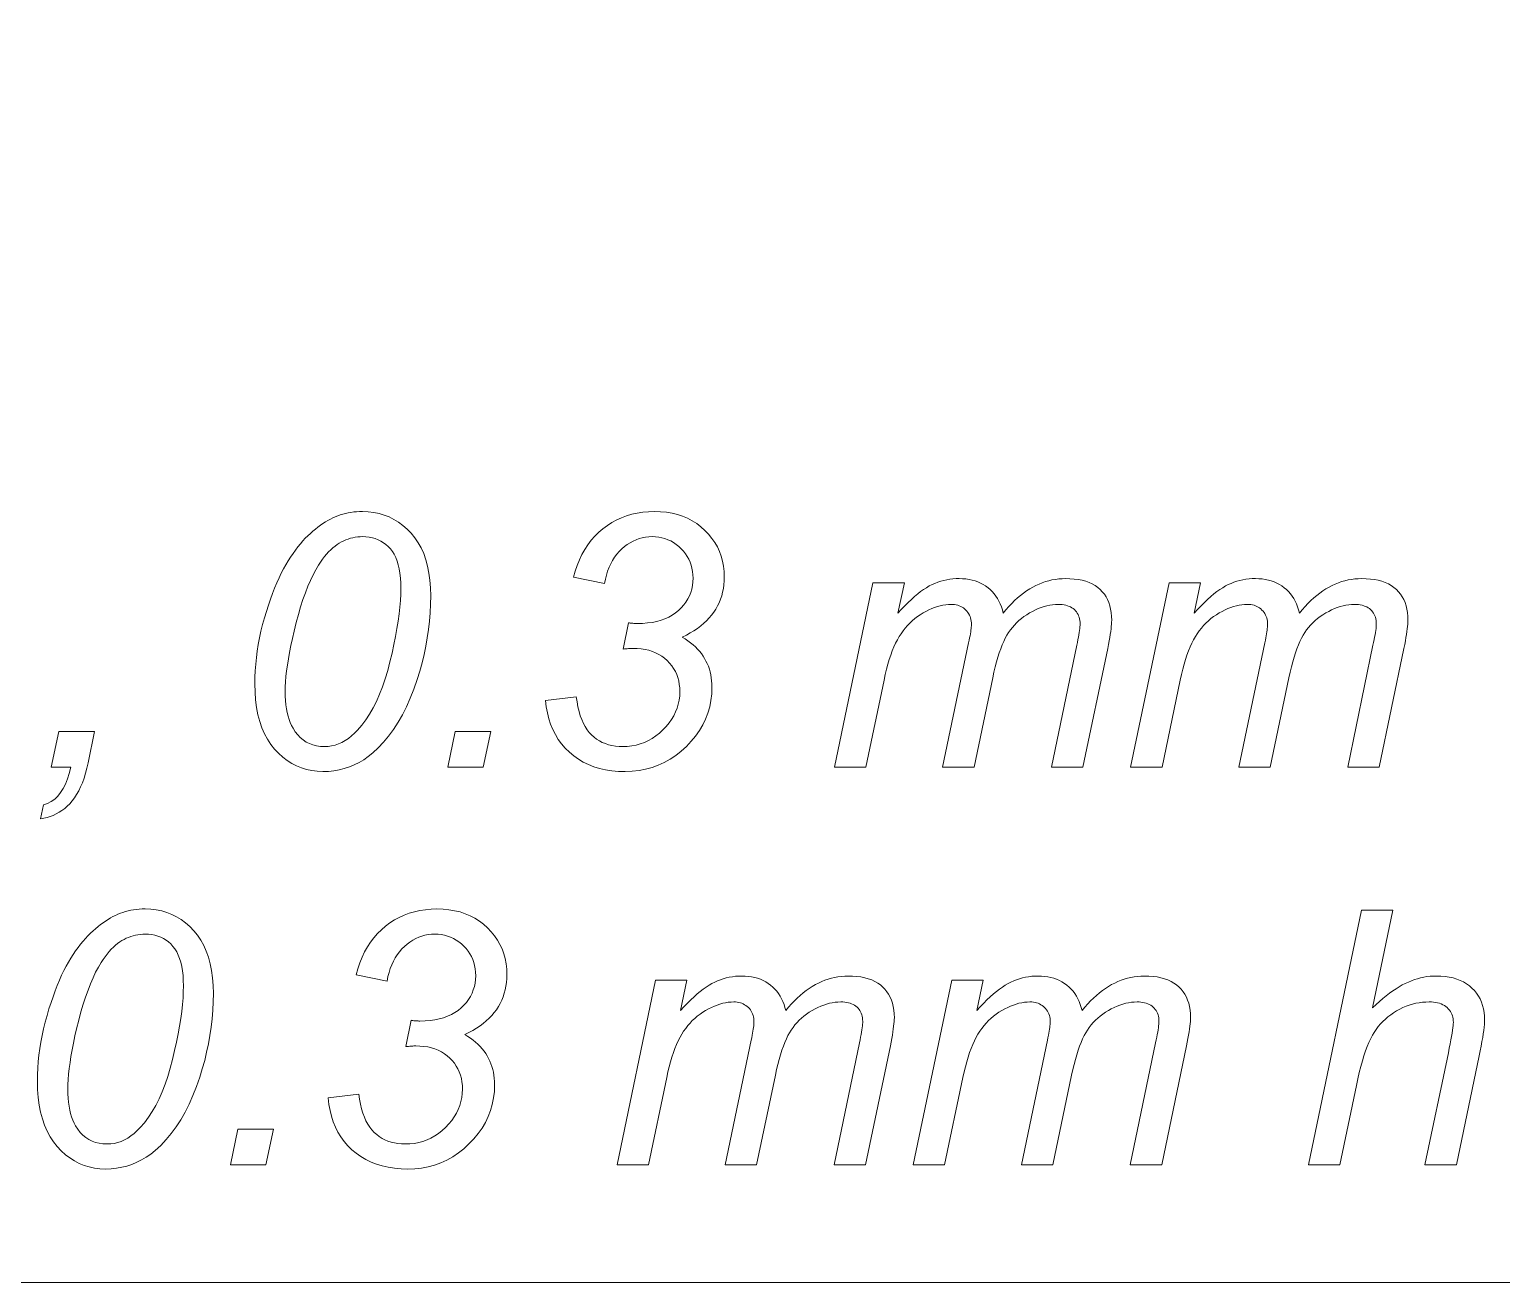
# Model space of a CAD drawing. Extents: x 0 to 420, y 0 to 594.
# Drawn here: x 80.22 to 97.57, y 183.58 to 198.34 of the extents above; entities that cross this region are included whole.
import ezdxf

# ---------------------------------------------------------------- set-up
doc = ezdxf.new("R2010")
doc.units = 0

msp = doc.modelspace()

# ---------------------------------------------------------------- linework, layer by layer
at = {"lineweight": 13}
msp.add_lwpolyline([(131.378, 270.647), (117.721, 183.578), (59.282, 183.578)], dxfattribs=at)
for points in [[(82.875, 190.632), (82.876, 190.709), (82.879, 190.785), (82.885, 190.862), (82.893, 190.939), (82.903, 191.016), (82.916, 191.094), (82.93, 191.171), (82.947, 191.249), (82.967, 191.328), (82.988, 191.406), (83.011, 191.483), (83.035, 191.557), (83.059, 191.628), (83.083, 191.695), (83.108, 191.759), (83.134, 191.821), (83.16, 191.879), (83.186, 191.934), (83.214, 191.986), (83.241, 192.034), (83.269, 192.08), (83.297, 192.124), (83.326, 192.166), (83.354, 192.206), (83.383, 192.244), (83.412, 192.28), (83.441, 192.314), (83.47, 192.345), (83.5, 192.375), (83.53, 192.403), (83.559, 192.428), (83.589, 192.453), (83.619, 192.476), (83.648, 192.498), (83.678, 192.518), (83.707, 192.537), (83.736, 192.554), (83.765, 192.57), (83.794, 192.585), (83.823, 192.598), (83.852, 192.61), (83.882, 192.62), (83.913, 192.63), (83.944, 192.638), (83.975, 192.645), (84.008, 192.65), (84.041, 192.655), (84.074, 192.658), (84.109, 192.66), (84.144, 192.66), (84.211, 192.658), (84.277, 192.65), (84.34, 192.637), (84.4, 192.619), (84.459, 192.596), (84.515, 192.568), (84.569, 192.535), (84.621, 192.497), (84.67, 192.453), (84.718, 192.405), (84.761, 192.351), (84.8, 192.293), (84.835, 192.231), (84.865, 192.164), (84.89, 192.092), (84.911, 192.016), (84.927, 191.935), (84.939, 191.85), (84.945, 191.76), (84.948, 191.666), (84.946, 191.567), (84.941, 191.467), (84.933, 191.368), (84.922, 191.27), (84.908, 191.171), (84.89, 191.073), (84.87, 190.975), (84.846, 190.877), (84.818, 190.779), (84.788, 190.682), (84.749, 190.569), (84.707, 190.462), (84.662, 190.361), (84.614, 190.266), (84.563, 190.177), (84.509, 190.093), (84.452, 190.015), (84.393, 189.943), (84.33, 189.877), (84.264, 189.816), (84.212, 189.774), (84.158, 189.737), (84.103, 189.704), (84.047, 189.676), (83.989, 189.652), (83.929, 189.632), (83.868, 189.617), (83.806, 189.606), (83.742, 189.599), (83.677, 189.597), (83.61, 189.6), (83.546, 189.608), (83.484, 189.621), (83.424, 189.639), (83.366, 189.663), (83.31, 189.692), (83.256, 189.727), (83.204, 189.767), (83.155, 189.812), (83.107, 189.862), (83.063, 189.917), (83.023, 189.978), (82.989, 190.043), (82.958, 190.112), (82.933, 190.187), (82.912, 190.267), (82.896, 190.351), (82.884, 190.44), (82.877, 190.534)], [(86.302, 190.434), (86.663, 190.479), (86.672, 190.418), (86.683, 190.36), (86.696, 190.306), (86.711, 190.255), (86.728, 190.209), (86.747, 190.165), (86.769, 190.126), (86.792, 190.089), (86.817, 190.057), (86.844, 190.028), (86.873, 190.002), (86.903, 189.979), (86.936, 189.958), (86.97, 189.941), (87.006, 189.926), (87.043, 189.913), (87.083, 189.904), (87.124, 189.897), (87.167, 189.893), (87.211, 189.892), (87.265, 189.894), (87.318, 189.9), (87.369, 189.909), (87.418, 189.923), (87.467, 189.941), (87.513, 189.962), (87.558, 189.988), (87.602, 190.017), (87.644, 190.051), (87.685, 190.088), (87.723, 190.128), (87.757, 190.169), (87.787, 190.211), (87.812, 190.254), (87.834, 190.299), (87.852, 190.344), (87.866, 190.391), (87.876, 190.439), (87.882, 190.488), (87.884, 190.538), (87.883, 190.582), (87.878, 190.624), (87.871, 190.664), (87.86, 190.703), (87.847, 190.74), (87.831, 190.776), (87.811, 190.81), (87.789, 190.843), (87.763, 190.874), (87.735, 190.904), (87.704, 190.931), (87.671, 190.956), (87.636, 190.977), (87.599, 190.996), (87.56, 191.012), (87.519, 191.025), (87.476, 191.035), (87.43, 191.042), (87.383, 191.046), (87.334, 191.048), (87.328, 191.048), (87.32, 191.048), (87.311, 191.047), (87.301, 191.047), (87.29, 191.046), (87.277, 191.045), (87.264, 191.044), (87.249, 191.043), (87.233, 191.041), (87.215, 191.04), (87.279, 191.349), (87.289, 191.347), (87.3, 191.346), (87.31, 191.344), (87.321, 191.343), (87.331, 191.343), (87.341, 191.342), (87.351, 191.341), (87.361, 191.341), (87.371, 191.341), (87.381, 191.34), (87.443, 191.342), (87.502, 191.347), (87.558, 191.354), (87.611, 191.365), (87.662, 191.379), (87.709, 191.396), (87.753, 191.416), (87.795, 191.439), (87.833, 191.466), (87.869, 191.495), (87.901, 191.527), (87.93, 191.56), (87.956, 191.594), (87.978, 191.63), (87.997, 191.667), (88.013, 191.706), (88.024, 191.746), (88.033, 191.787), (88.038, 191.83), (88.04, 191.875), (88.038, 191.915), (88.034, 191.955), (88.027, 191.993), (88.017, 192.029), (88.005, 192.065), (87.989, 192.099), (87.971, 192.132), (87.95, 192.163), (87.926, 192.194), (87.9, 192.222), (87.871, 192.249), (87.841, 192.273), (87.81, 192.294), (87.778, 192.313), (87.744, 192.328), (87.709, 192.341), (87.673, 192.351), (87.635, 192.358), (87.597, 192.362), (87.557, 192.364), (87.518, 192.362), (87.479, 192.358), (87.441, 192.351), (87.404, 192.341), (87.368, 192.328), (87.333, 192.312), (87.299, 192.293), (87.265, 192.271), (87.232, 192.247), (87.2, 192.219), (87.169, 192.189), (87.141, 192.157), (87.115, 192.122), (87.091, 192.085), (87.07, 192.045), (87.05, 192.003), (87.033, 191.959), (87.019, 191.912), (87.006, 191.863), (86.996, 191.811), (86.632, 191.885), (86.652, 191.957), (86.675, 192.026), (86.701, 192.092), (86.73, 192.154), (86.763, 192.213), (86.8, 192.269), (86.839, 192.321), (86.882, 192.37), (86.928, 192.416), (86.978, 192.458), (87.03, 192.496), (87.084, 192.531), (87.14, 192.561), (87.197, 192.587), (87.257, 192.61), (87.319, 192.628), (87.382, 192.642), (87.447, 192.652), (87.514, 192.658), (87.584, 192.66), (87.656, 192.658), (87.725, 192.651), (87.792, 192.64), (87.856, 192.625), (87.917, 192.605), (87.975, 192.58), (88.031, 192.551), (88.083, 192.518), (88.133, 192.48), (88.18, 192.437), (88.223, 192.392), (88.262, 192.344), (88.296, 192.294), (88.326, 192.243), (88.351, 192.189), (88.372, 192.133), (88.388, 192.075), (88.399, 192.015), (88.406, 191.953), (88.408, 191.889), (88.407, 191.842), (88.403, 191.796), (88.397, 191.752), (88.388, 191.709), (88.377, 191.667), (88.364, 191.626), (88.348, 191.586), (88.329, 191.548), (88.308, 191.511), (88.284, 191.475), (88.258, 191.44), (88.23, 191.406), (88.199, 191.374), (88.166, 191.343), (88.13, 191.313), (88.091, 191.284), (88.05, 191.256), (88.007, 191.23), (87.961, 191.205), (87.913, 191.181), (87.947, 191.16), (87.98, 191.137), (88.011, 191.114), (88.04, 191.09), (88.067, 191.066), (88.092, 191.04), (88.116, 191.014), (88.138, 190.986), (88.158, 190.958), (88.176, 190.929), (88.192, 190.899), (88.207, 190.869), (88.22, 190.837), (88.232, 190.804), (88.241, 190.771), (88.249, 190.737), (88.255, 190.702), (88.259, 190.666), (88.262, 190.629), (88.263, 190.592), (88.26, 190.512), (88.251, 190.435), (88.236, 190.359), (88.215, 190.286), (88.187, 190.215), (88.154, 190.146), (88.115, 190.08), (88.07, 190.015), (88.018, 189.953), (87.961, 189.893), (87.9, 189.836), (87.836, 189.786), (87.769, 189.742), (87.701, 189.703), (87.63, 189.671), (87.557, 189.644), (87.481, 189.624), (87.403, 189.609), (87.322, 189.6), (87.24, 189.597), (87.16, 189.599), (87.083, 189.606), (87.009, 189.618), (86.939, 189.633), (86.872, 189.654), (86.807, 189.679), (86.746, 189.709), (86.688, 189.743), (86.634, 189.782), (86.582, 189.825), (86.534, 189.872), (86.49, 189.923), (86.451, 189.976), (86.417, 190.032), (86.387, 190.091), (86.361, 190.154), (86.34, 190.219), (86.323, 190.288), (86.31, 190.359)], [(83.233, 190.538), (83.234, 190.484), (83.237, 190.433), (83.241, 190.383), (83.248, 190.337), (83.256, 190.292), (83.266, 190.25), (83.278, 190.211), (83.292, 190.174), (83.307, 190.139), (83.325, 190.107), (83.351, 190.066), (83.38, 190.029), (83.411, 189.997), (83.444, 189.969), (83.48, 189.945), (83.518, 189.926), (83.559, 189.911), (83.602, 189.9), (83.647, 189.894), (83.695, 189.892), (83.738, 189.894), (83.78, 189.899), (83.821, 189.909), (83.861, 189.923), (83.901, 189.94), (83.939, 189.962), (83.977, 189.987), (84.014, 190.016), (84.051, 190.049), (84.086, 190.086), (84.136, 190.143), (84.183, 190.206), (84.227, 190.274), (84.269, 190.346), (84.309, 190.424), (84.345, 190.507), (84.38, 190.595), (84.412, 190.688), (84.441, 190.786), (84.468, 190.889), (84.492, 190.993), (84.514, 191.093), (84.533, 191.189), (84.55, 191.282), (84.564, 191.37), (84.575, 191.454), (84.584, 191.535), (84.591, 191.612), (84.595, 191.685), (84.596, 191.754), (84.595, 191.817), (84.591, 191.876), (84.585, 191.932), (84.576, 191.984), (84.565, 192.032), (84.551, 192.077), (84.535, 192.118), (84.517, 192.156), (84.496, 192.19), (84.472, 192.22), (84.446, 192.248), (84.419, 192.272), (84.391, 192.293), (84.36, 192.312), (84.328, 192.328), (84.295, 192.341), (84.26, 192.351), (84.223, 192.358), (84.185, 192.362), (84.146, 192.364), (84.116, 192.363), (84.087, 192.361), (84.059, 192.357), (84.031, 192.352), (84.003, 192.345), (83.976, 192.336), (83.949, 192.327), (83.922, 192.315), (83.896, 192.302), (83.87, 192.288), (83.845, 192.272), (83.82, 192.253), (83.795, 192.233), (83.77, 192.21), (83.745, 192.185), (83.721, 192.158), (83.697, 192.129), (83.673, 192.097), (83.649, 192.064), (83.626, 192.028), (83.593, 191.974), (83.561, 191.914), (83.53, 191.849), (83.5, 191.779), (83.471, 191.704), (83.442, 191.623), (83.415, 191.538), (83.388, 191.447), (83.362, 191.351), (83.337, 191.25), (83.317, 191.164), (83.3, 191.081), (83.284, 191.001), (83.27, 190.924), (83.259, 190.851), (83.25, 190.782), (83.242, 190.716), (83.237, 190.653), (83.234, 190.594)], [(89.706, 189.648), (90.16, 191.821), (90.53, 191.821), (90.455, 191.463), (90.495, 191.508), (90.536, 191.55), (90.575, 191.589), (90.613, 191.625), (90.65, 191.659), (90.687, 191.689), (90.722, 191.717), (90.757, 191.742), (90.791, 191.763), (90.824, 191.783), (90.857, 191.799), (90.89, 191.814), (90.924, 191.827), (90.959, 191.839), (90.994, 191.849), (91.029, 191.856), (91.065, 191.863), (91.102, 191.867), (91.139, 191.87), (91.177, 191.87), (91.217, 191.869), (91.255, 191.866), (91.293, 191.861), (91.328, 191.853), (91.363, 191.844), (91.396, 191.832), (91.428, 191.818), (91.459, 191.802), (91.488, 191.783), (91.516, 191.763), (91.542, 191.741), (91.566, 191.717), (91.589, 191.691), (91.61, 191.664), (91.628, 191.634), (91.645, 191.604), (91.661, 191.571), (91.674, 191.537), (91.685, 191.501), (91.695, 191.463), (91.728, 191.503), (91.762, 191.541), (91.796, 191.577), (91.83, 191.61), (91.865, 191.642), (91.9, 191.672), (91.935, 191.699), (91.971, 191.725), (92.007, 191.748), (92.044, 191.769), (92.08, 191.788), (92.118, 191.806), (92.155, 191.821), (92.193, 191.834), (92.232, 191.845), (92.27, 191.854), (92.31, 191.861), (92.349, 191.866), (92.389, 191.869), (92.429, 191.87), (92.482, 191.869), (92.533, 191.865), (92.58, 191.859), (92.625, 191.85), (92.667, 191.838), (92.707, 191.824), (92.744, 191.807), (92.778, 191.788), (92.809, 191.766), (92.838, 191.742), (92.863, 191.715), (92.887, 191.686), (92.907, 191.655), (92.925, 191.622), (92.94, 191.587), (92.952, 191.549), (92.961, 191.51), (92.968, 191.469), (92.972, 191.425), (92.974, 191.379), (92.973, 191.358), (92.972, 191.334), (92.969, 191.307), (92.966, 191.278), (92.962, 191.246), (92.957, 191.212), (92.951, 191.175), (92.944, 191.135), (92.936, 191.093), (92.927, 191.048), (92.634, 189.648), (92.264, 189.648), (92.562, 191.085), (92.57, 191.119), (92.576, 191.151), (92.582, 191.181), (92.587, 191.209), (92.592, 191.236), (92.595, 191.26), (92.598, 191.282), (92.6, 191.302), (92.601, 191.32), (92.601, 191.336), (92.601, 191.357), (92.599, 191.377), (92.595, 191.396), (92.59, 191.414), (92.584, 191.432), (92.577, 191.448), (92.568, 191.463), (92.558, 191.478), (92.547, 191.491), (92.534, 191.504), (92.52, 191.516), (92.504, 191.526), (92.488, 191.536), (92.471, 191.543), (92.452, 191.55), (92.433, 191.556), (92.412, 191.56), (92.39, 191.563), (92.367, 191.565), (92.343, 191.566), (92.31, 191.565), (92.277, 191.562), (92.243, 191.557), (92.21, 191.55), (92.176, 191.541), (92.142, 191.529), (92.108, 191.516), (92.074, 191.501), (92.04, 191.484), (92.006, 191.465), (91.972, 191.445), (91.94, 191.423), (91.91, 191.4), (91.881, 191.375), (91.853, 191.349), (91.827, 191.323), (91.803, 191.294), (91.78, 191.265), (91.758, 191.234), (91.739, 191.202), (91.72, 191.168), (91.702, 191.13), (91.684, 191.089), (91.666, 191.044), (91.649, 190.996), (91.633, 190.944), (91.617, 190.889), (91.602, 190.83), (91.586, 190.768), (91.572, 190.702), (91.351, 189.648), (90.981, 189.648), (91.287, 191.115), (91.294, 191.144), (91.299, 191.172), (91.304, 191.197), (91.308, 191.221), (91.312, 191.243), (91.315, 191.264), (91.317, 191.282), (91.319, 191.299), (91.32, 191.315), (91.32, 191.328), (91.32, 191.349), (91.318, 191.369), (91.314, 191.388), (91.31, 191.407), (91.304, 191.424), (91.296, 191.441), (91.288, 191.457), (91.278, 191.472), (91.266, 191.487), (91.254, 191.5), (91.24, 191.513), (91.226, 191.524), (91.21, 191.534), (91.194, 191.542), (91.177, 191.549), (91.16, 191.555), (91.141, 191.56), (91.122, 191.563), (91.102, 191.565), (91.081, 191.566), (91.049, 191.565), (91.017, 191.562), (90.985, 191.557), (90.952, 191.55), (90.919, 191.541), (90.886, 191.529), (90.853, 191.516), (90.819, 191.501), (90.785, 191.484), (90.75, 191.465), (90.716, 191.444), (90.684, 191.422), (90.652, 191.398), (90.622, 191.372), (90.593, 191.345), (90.566, 191.317), (90.54, 191.286), (90.515, 191.254), (90.491, 191.221), (90.469, 191.186), (90.448, 191.149), (90.427, 191.108), (90.407, 191.065), (90.388, 191.018), (90.37, 190.969), (90.353, 190.916), (90.336, 190.861), (90.32, 190.802), (90.305, 190.74), (90.291, 190.675), (90.076, 189.648)], [(93.197, 189.648), (93.651, 191.821), (94.021, 191.821), (93.946, 191.463), (93.987, 191.508), (94.027, 191.55), (94.066, 191.589), (94.104, 191.625), (94.141, 191.659), (94.178, 191.689), (94.214, 191.717), (94.248, 191.742), (94.282, 191.763), (94.315, 191.783), (94.348, 191.799), (94.381, 191.814), (94.415, 191.827), (94.45, 191.839), (94.485, 191.849), (94.52, 191.856), (94.556, 191.863), (94.593, 191.867), (94.63, 191.87), (94.668, 191.87), (94.708, 191.869), (94.746, 191.866), (94.784, 191.861), (94.82, 191.853), (94.854, 191.844), (94.887, 191.832), (94.919, 191.818), (94.95, 191.802), (94.979, 191.783), (95.007, 191.763), (95.033, 191.741), (95.057, 191.717), (95.08, 191.691), (95.101, 191.664), (95.12, 191.634), (95.137, 191.604), (95.152, 191.571), (95.165, 191.537), (95.176, 191.501), (95.186, 191.463), (95.219, 191.503), (95.253, 191.541), (95.287, 191.577), (95.321, 191.61), (95.356, 191.642), (95.391, 191.672), (95.426, 191.699), (95.462, 191.725), (95.498, 191.748), (95.535, 191.769), (95.572, 191.788), (95.609, 191.806), (95.646, 191.821), (95.684, 191.834), (95.723, 191.845), (95.762, 191.854), (95.801, 191.861), (95.84, 191.866), (95.88, 191.869), (95.92, 191.87), (95.974, 191.869), (96.024, 191.865), (96.072, 191.859), (96.116, 191.85), (96.159, 191.838), (96.198, 191.824), (96.235, 191.807), (96.269, 191.788), (96.3, 191.766), (96.329, 191.742), (96.355, 191.715), (96.378, 191.686), (96.398, 191.655), (96.416, 191.622), (96.431, 191.587), (96.443, 191.549), (96.453, 191.51), (96.459, 191.469), (96.463, 191.425), (96.465, 191.379), (96.464, 191.358), (96.463, 191.334), (96.461, 191.307), (96.457, 191.278), (96.453, 191.246), (96.448, 191.212), (96.442, 191.175), (96.435, 191.135), (96.427, 191.093), (96.418, 191.048), (96.125, 189.648), (95.755, 189.648), (96.053, 191.085), (96.061, 191.119), (96.067, 191.151), (96.073, 191.181), (96.078, 191.209), (96.083, 191.236), (96.086, 191.26), (96.089, 191.282), (96.091, 191.302), (96.092, 191.32), (96.092, 191.336), (96.092, 191.357), (96.09, 191.377), (96.086, 191.396), (96.082, 191.414), (96.076, 191.432), (96.068, 191.448), (96.059, 191.463), (96.049, 191.478), (96.038, 191.491), (96.025, 191.504), (96.011, 191.516), (95.996, 191.526), (95.979, 191.536), (95.962, 191.543), (95.944, 191.55), (95.924, 191.556), (95.903, 191.56), (95.881, 191.563), (95.859, 191.565), (95.835, 191.566), (95.801, 191.565), (95.768, 191.562), (95.735, 191.557), (95.701, 191.55), (95.667, 191.541), (95.633, 191.529), (95.599, 191.516), (95.565, 191.501), (95.531, 191.484), (95.497, 191.465), (95.463, 191.445), (95.431, 191.423), (95.401, 191.4), (95.372, 191.375), (95.344, 191.349), (95.318, 191.323), (95.294, 191.294), (95.271, 191.265), (95.25, 191.234), (95.23, 191.202), (95.211, 191.168), (95.193, 191.13), (95.175, 191.089), (95.157, 191.044), (95.141, 190.996), (95.124, 190.944), (95.108, 190.889), (95.093, 190.83), (95.078, 190.768), (95.063, 190.702), (94.842, 189.648), (94.472, 189.648), (94.779, 191.115), (94.785, 191.144), (94.79, 191.172), (94.795, 191.197), (94.8, 191.221), (94.803, 191.243), (94.806, 191.264), (94.808, 191.282), (94.81, 191.299), (94.811, 191.315), (94.811, 191.328), (94.811, 191.349), (94.809, 191.369), (94.805, 191.388), (94.801, 191.407), (94.795, 191.424), (94.787, 191.441), (94.779, 191.457), (94.769, 191.472), (94.757, 191.487), (94.745, 191.5), (94.731, 191.513), (94.717, 191.524), (94.701, 191.534), (94.685, 191.542), (94.668, 191.549), (94.651, 191.555), (94.632, 191.56), (94.613, 191.563), (94.593, 191.565), (94.572, 191.566), (94.54, 191.565), (94.508, 191.562), (94.476, 191.557), (94.443, 191.55), (94.411, 191.541), (94.377, 191.529), (94.344, 191.516), (94.31, 191.501), (94.276, 191.484), (94.241, 191.465), (94.207, 191.444), (94.175, 191.422), (94.143, 191.398), (94.113, 191.372), (94.085, 191.345), (94.057, 191.317), (94.031, 191.286), (94.006, 191.254), (93.982, 191.221), (93.96, 191.186), (93.939, 191.149), (93.918, 191.108), (93.898, 191.065), (93.88, 191.018), (93.861, 190.969), (93.844, 190.916), (93.827, 190.861), (93.811, 190.802), (93.796, 190.74), (93.782, 190.675), (93.567, 189.648)], [(80.476, 189.648), (80.564, 190.068), (80.986, 190.068), (80.91, 189.701), (80.896, 189.637), (80.879, 189.577), (80.862, 189.52), (80.842, 189.466), (80.821, 189.416), (80.799, 189.369), (80.775, 189.326), (80.75, 189.287), (80.723, 189.251), (80.694, 189.218), (80.665, 189.189), (80.634, 189.162), (80.602, 189.138), (80.569, 189.117), (80.535, 189.098), (80.5, 189.081), (80.464, 189.068), (80.427, 189.057), (80.389, 189.048), (80.35, 189.042), (80.384, 189.204), (80.431, 189.221), (80.475, 189.243), (80.516, 189.272), (80.553, 189.308), (80.586, 189.349), (80.617, 189.396), (80.644, 189.45), (80.668, 189.51), (80.688, 189.576), (80.706, 189.648)], [(85.15, 189.648), (85.238, 190.068), (85.658, 190.068), (85.568, 189.648)], [(80.313, 185.95), (80.314, 186.027), (80.317, 186.103), (80.323, 186.18), (80.331, 186.257), (80.341, 186.334), (80.354, 186.411), (80.368, 186.489), (80.385, 186.567), (80.405, 186.645), (80.426, 186.724), (80.449, 186.801), (80.473, 186.875), (80.497, 186.945), (80.521, 187.013), (80.546, 187.077), (80.572, 187.139), (80.598, 187.197), (80.624, 187.252), (80.651, 187.303), (80.679, 187.352), (80.707, 187.398), (80.735, 187.442), (80.763, 187.484), (80.792, 187.524), (80.821, 187.562), (80.85, 187.598), (80.879, 187.631), (80.908, 187.663), (80.938, 187.693), (80.968, 187.72), (80.997, 187.746), (81.027, 187.771), (81.057, 187.794), (81.086, 187.816), (81.116, 187.836), (81.145, 187.855), (81.174, 187.872), (81.203, 187.888), (81.232, 187.903), (81.261, 187.916), (81.29, 187.928), (81.32, 187.938), (81.351, 187.948), (81.382, 187.956), (81.413, 187.963), (81.446, 187.968), (81.479, 187.973), (81.512, 187.976), (81.547, 187.978), (81.581, 187.978), (81.649, 187.976), (81.714, 187.968), (81.778, 187.955), (81.838, 187.937), (81.897, 187.914), (81.953, 187.886), (82.007, 187.853), (82.059, 187.815), (82.108, 187.771), (82.155, 187.722), (82.199, 187.669), (82.238, 187.611), (82.273, 187.549), (82.303, 187.482), (82.328, 187.41), (82.349, 187.334), (82.365, 187.253), (82.376, 187.168), (82.383, 187.078), (82.386, 186.984), (82.384, 186.884), (82.379, 186.785), (82.371, 186.686), (82.36, 186.588), (82.346, 186.489), (82.328, 186.391), (82.307, 186.293), (82.284, 186.195), (82.256, 186.097), (82.226, 185.999), (82.187, 185.887), (82.145, 185.78), (82.1, 185.679), (82.052, 185.584), (82.001, 185.494), (81.947, 185.411), (81.89, 185.333), (81.831, 185.261), (81.768, 185.194), (81.702, 185.134), (81.65, 185.092), (81.596, 185.055), (81.541, 185.022), (81.484, 184.994), (81.426, 184.97), (81.367, 184.95), (81.306, 184.935), (81.244, 184.924), (81.18, 184.917), (81.115, 184.915), (81.048, 184.917), (80.984, 184.925), (80.922, 184.939), (80.862, 184.957), (80.804, 184.981), (80.748, 185.01), (80.694, 185.045), (80.642, 185.084), (80.592, 185.13), (80.545, 185.18), (80.501, 185.235), (80.461, 185.295), (80.427, 185.36), (80.396, 185.43), (80.371, 185.505), (80.35, 185.584), (80.334, 185.669), (80.322, 185.758), (80.315, 185.852)], [(83.74, 185.752), (84.101, 185.797), (84.11, 185.736), (84.121, 185.678), (84.134, 185.624), (84.149, 185.573), (84.166, 185.526), (84.185, 185.483), (84.206, 185.443), (84.23, 185.407), (84.255, 185.375), (84.282, 185.346), (84.311, 185.32), (84.341, 185.297), (84.374, 185.276), (84.408, 185.259), (84.444, 185.244), (84.481, 185.231), (84.521, 185.222), (84.562, 185.215), (84.604, 185.211), (84.649, 185.21), (84.703, 185.211), (84.756, 185.217), (84.807, 185.227), (84.856, 185.241), (84.905, 185.259), (84.951, 185.28), (84.996, 185.306), (85.04, 185.335), (85.082, 185.369), (85.123, 185.406), (85.161, 185.446), (85.195, 185.487), (85.224, 185.529), (85.25, 185.572), (85.272, 185.617), (85.29, 185.662), (85.304, 185.709), (85.314, 185.757), (85.32, 185.806), (85.322, 185.856), (85.321, 185.9), (85.316, 185.942), (85.309, 185.982), (85.298, 186.021), (85.285, 186.058), (85.268, 186.094), (85.249, 186.128), (85.227, 186.161), (85.201, 186.192), (85.173, 186.221), (85.142, 186.249), (85.109, 186.273), (85.074, 186.295), (85.037, 186.314), (84.998, 186.33), (84.957, 186.343), (84.914, 186.353), (84.868, 186.36), (84.821, 186.364), (84.772, 186.366), (84.765, 186.366), (84.758, 186.365), (84.749, 186.365), (84.739, 186.364), (84.728, 186.364), (84.715, 186.363), (84.702, 186.362), (84.687, 186.36), (84.67, 186.359), (84.653, 186.358), (84.717, 186.667), (84.727, 186.665), (84.738, 186.664), (84.748, 186.662), (84.758, 186.661), (84.769, 186.66), (84.779, 186.66), (84.789, 186.659), (84.799, 186.659), (84.809, 186.658), (84.819, 186.658), (84.881, 186.66), (84.94, 186.665), (84.996, 186.672), (85.049, 186.683), (85.099, 186.697), (85.147, 186.714), (85.191, 186.734), (85.233, 186.757), (85.271, 186.784), (85.307, 186.813), (85.339, 186.844), (85.368, 186.877), (85.394, 186.912), (85.416, 186.948), (85.435, 186.985), (85.45, 187.024), (85.462, 187.064), (85.471, 187.105), (85.476, 187.148), (85.478, 187.192), (85.476, 187.233), (85.472, 187.273), (85.465, 187.311), (85.455, 187.347), (85.443, 187.383), (85.427, 187.417), (85.409, 187.45), (85.388, 187.481), (85.364, 187.511), (85.338, 187.54), (85.309, 187.567), (85.279, 187.591), (85.248, 187.612), (85.215, 187.631), (85.182, 187.646), (85.147, 187.659), (85.111, 187.669), (85.073, 187.676), (85.035, 187.68), (84.995, 187.682), (84.956, 187.68), (84.917, 187.676), (84.879, 187.669), (84.842, 187.658), (84.806, 187.645), (84.771, 187.63), (84.736, 187.611), (84.703, 187.589), (84.67, 187.565), (84.638, 187.537), (84.607, 187.507), (84.579, 187.475), (84.553, 187.44), (84.529, 187.403), (84.508, 187.363), (84.488, 187.321), (84.471, 187.277), (84.457, 187.23), (84.444, 187.181), (84.434, 187.129), (84.07, 187.203), (84.09, 187.275), (84.113, 187.344), (84.139, 187.41), (84.168, 187.472), (84.201, 187.531), (84.238, 187.587), (84.277, 187.639), (84.32, 187.688), (84.366, 187.733), (84.416, 187.776), (84.468, 187.814), (84.522, 187.849), (84.578, 187.879), (84.635, 187.905), (84.695, 187.928), (84.757, 187.946), (84.82, 187.96), (84.885, 187.97), (84.952, 187.976), (85.021, 187.978), (85.094, 187.976), (85.163, 187.969), (85.23, 187.958), (85.294, 187.943), (85.355, 187.923), (85.413, 187.898), (85.468, 187.869), (85.521, 187.836), (85.571, 187.798), (85.618, 187.755), (85.661, 187.71), (85.7, 187.662), (85.734, 187.612), (85.764, 187.56), (85.789, 187.507), (85.81, 187.451), (85.826, 187.393), (85.837, 187.333), (85.844, 187.271), (85.846, 187.207), (85.845, 187.16), (85.841, 187.114), (85.835, 187.07), (85.826, 187.027), (85.815, 186.985), (85.802, 186.944), (85.785, 186.904), (85.767, 186.866), (85.746, 186.828), (85.722, 186.792), (85.696, 186.758), (85.668, 186.724), (85.637, 186.692), (85.603, 186.66), (85.568, 186.63), (85.529, 186.602), (85.488, 186.574), (85.445, 186.548), (85.399, 186.523), (85.351, 186.499), (85.385, 186.477), (85.418, 186.455), (85.448, 186.432), (85.477, 186.408), (85.505, 186.384), (85.53, 186.358), (85.554, 186.332), (85.576, 186.304), (85.596, 186.276), (85.614, 186.247), (85.63, 186.217), (85.645, 186.186), (85.658, 186.155), (85.67, 186.122), (85.679, 186.089), (85.687, 186.055), (85.693, 186.02), (85.697, 185.984), (85.7, 185.947), (85.701, 185.909), (85.698, 185.83), (85.689, 185.752), (85.674, 185.677), (85.653, 185.604), (85.625, 185.533), (85.592, 185.464), (85.553, 185.398), (85.508, 185.333), (85.456, 185.271), (85.399, 185.211), (85.337, 185.154), (85.274, 185.104), (85.207, 185.06), (85.139, 185.021), (85.068, 184.989), (84.994, 184.962), (84.919, 184.941), (84.841, 184.927), (84.76, 184.918), (84.678, 184.915), (84.598, 184.917), (84.521, 184.924), (84.447, 184.935), (84.377, 184.951), (84.31, 184.972), (84.245, 184.997), (84.184, 185.027), (84.126, 185.061), (84.071, 185.1), (84.02, 185.143), (83.972, 185.19), (83.928, 185.24), (83.889, 185.294), (83.855, 185.35), (83.825, 185.409), (83.799, 185.472), (83.778, 185.537), (83.761, 185.606), (83.748, 185.677)], [(95.292, 184.966), (95.918, 187.966), (96.289, 187.966), (96.049, 186.814), (96.09, 186.853), (96.131, 186.89), (96.171, 186.924), (96.21, 186.956), (96.249, 186.986), (96.287, 187.014), (96.325, 187.039), (96.362, 187.062), (96.398, 187.083), (96.434, 187.101), (96.47, 187.118), (96.506, 187.133), (96.542, 187.146), (96.578, 187.157), (96.615, 187.167), (96.651, 187.174), (96.688, 187.181), (96.726, 187.185), (96.763, 187.188), (96.8, 187.188), (96.853, 187.187), (96.904, 187.183), (96.952, 187.176), (96.997, 187.166), (97.04, 187.153), (97.081, 187.137), (97.119, 187.119), (97.155, 187.097), (97.189, 187.073), (97.22, 187.046), (97.248, 187.017), (97.274, 186.986), (97.296, 186.953), (97.316, 186.918), (97.332, 186.881), (97.345, 186.843), (97.356, 186.802), (97.363, 186.76), (97.368, 186.716), (97.369, 186.671), (97.369, 186.646), (97.367, 186.617), (97.363, 186.585), (97.359, 186.548), (97.353, 186.508), (97.346, 186.464), (97.337, 186.416), (97.327, 186.364), (97.316, 186.309), (97.304, 186.249), (97.036, 184.966), (96.665, 184.966), (96.942, 186.282), (96.953, 186.337), (96.963, 186.388), (96.972, 186.435), (96.98, 186.477), (96.986, 186.515), (96.991, 186.549), (96.996, 186.579), (96.999, 186.604), (97, 186.625), (97.001, 186.642), (97, 186.663), (96.998, 186.683), (96.994, 186.702), (96.989, 186.721), (96.983, 186.739), (96.974, 186.756), (96.965, 186.772), (96.954, 186.787), (96.941, 186.802), (96.927, 186.816), (96.912, 186.829), (96.895, 186.84), (96.877, 186.85), (96.858, 186.859), (96.837, 186.867), (96.815, 186.873), (96.792, 186.877), (96.768, 186.881), (96.742, 186.883), (96.714, 186.883), (96.675, 186.882), (96.635, 186.879), (96.596, 186.874), (96.557, 186.867), (96.519, 186.857), (96.48, 186.846), (96.443, 186.832), (96.405, 186.816), (96.368, 186.798), (96.332, 186.778), (96.296, 186.756), (96.262, 186.733), (96.23, 186.708), (96.199, 186.681), (96.169, 186.653), (96.142, 186.624), (96.115, 186.592), (96.091, 186.56), (96.068, 186.525), (96.046, 186.49), (96.026, 186.451), (96.006, 186.407), (95.986, 186.359), (95.966, 186.307), (95.947, 186.25), (95.929, 186.189), (95.91, 186.123), (95.892, 186.053), (95.874, 185.978), (95.857, 185.899), (95.663, 184.966)], [(80.671, 185.856), (80.672, 185.802), (80.675, 185.751), (80.679, 185.701), (80.686, 185.654), (80.694, 185.61), (80.704, 185.568), (80.716, 185.529), (80.73, 185.491), (80.745, 185.457), (80.763, 185.424), (80.789, 185.384), (80.818, 185.347), (80.849, 185.315), (80.882, 185.287), (80.918, 185.263), (80.956, 185.244), (80.997, 185.229), (81.04, 185.218), (81.085, 185.212), (81.133, 185.21), (81.176, 185.211), (81.218, 185.217), (81.259, 185.227), (81.299, 185.241), (81.338, 185.258), (81.377, 185.28), (81.415, 185.305), (81.452, 185.334), (81.489, 185.367), (81.524, 185.404), (81.574, 185.461), (81.621, 185.524), (81.665, 185.591), (81.707, 185.664), (81.746, 185.742), (81.783, 185.825), (81.818, 185.913), (81.85, 186.006), (81.879, 186.104), (81.906, 186.207), (81.93, 186.311), (81.952, 186.411), (81.971, 186.507), (81.988, 186.599), (82.002, 186.688), (82.013, 186.772), (82.022, 186.853), (82.029, 186.93), (82.032, 187.003), (82.034, 187.072), (82.032, 187.135), (82.029, 187.194), (82.023, 187.25), (82.014, 187.302), (82.003, 187.35), (81.989, 187.395), (81.973, 187.436), (81.954, 187.474), (81.933, 187.508), (81.91, 187.538), (81.884, 187.566), (81.857, 187.59), (81.829, 187.611), (81.798, 187.63), (81.766, 187.646), (81.733, 187.659), (81.698, 187.669), (81.661, 187.676), (81.623, 187.68), (81.584, 187.682), (81.554, 187.681), (81.525, 187.679), (81.497, 187.675), (81.469, 187.669), (81.441, 187.663), (81.414, 187.654), (81.387, 187.644), (81.36, 187.633), (81.334, 187.62), (81.308, 187.606), (81.283, 187.59), (81.258, 187.571), (81.233, 187.551), (81.208, 187.528), (81.183, 187.503), (81.159, 187.476), (81.135, 187.447), (81.111, 187.415), (81.087, 187.382), (81.064, 187.346), (81.031, 187.291), (80.999, 187.232), (80.968, 187.167), (80.938, 187.097), (80.909, 187.022), (80.88, 186.941), (80.853, 186.856), (80.826, 186.765), (80.8, 186.669), (80.775, 186.568), (80.755, 186.482), (80.738, 186.398), (80.722, 186.319), (80.708, 186.242), (80.697, 186.169), (80.688, 186.1), (80.68, 186.034), (80.675, 185.971), (80.672, 185.912)], [(87.144, 184.966), (87.598, 187.139), (87.968, 187.139), (87.893, 186.781), (87.933, 186.826), (87.973, 186.868), (88.013, 186.907), (88.051, 186.943), (88.088, 186.977), (88.125, 187.007), (88.16, 187.035), (88.195, 187.059), (88.229, 187.081), (88.262, 187.1), (88.295, 187.117), (88.328, 187.132), (88.362, 187.145), (88.396, 187.157), (88.431, 187.166), (88.467, 187.174), (88.503, 187.18), (88.54, 187.185), (88.577, 187.188), (88.615, 187.188), (88.655, 187.187), (88.693, 187.184), (88.73, 187.179), (88.766, 187.171), (88.801, 187.162), (88.834, 187.15), (88.866, 187.136), (88.896, 187.12), (88.926, 187.101), (88.954, 187.081), (88.98, 187.059), (89.004, 187.035), (89.027, 187.009), (89.048, 186.981), (89.066, 186.952), (89.083, 186.921), (89.098, 186.889), (89.112, 186.855), (89.123, 186.819), (89.133, 186.781), (89.166, 186.821), (89.2, 186.859), (89.234, 186.895), (89.268, 186.928), (89.303, 186.96), (89.338, 186.99), (89.373, 187.017), (89.409, 187.042), (89.445, 187.066), (89.482, 187.087), (89.518, 187.106), (89.556, 187.124), (89.593, 187.139), (89.631, 187.152), (89.67, 187.163), (89.708, 187.172), (89.747, 187.179), (89.787, 187.184), (89.827, 187.187), (89.867, 187.188), (89.92, 187.187), (89.971, 187.183), (90.018, 187.177), (90.063, 187.168), (90.105, 187.156), (90.145, 187.142), (90.182, 187.125), (90.216, 187.106), (90.247, 187.084), (90.276, 187.059), (90.301, 187.033), (90.325, 187.004), (90.345, 186.973), (90.363, 186.94), (90.378, 186.904), (90.39, 186.867), (90.399, 186.828), (90.406, 186.786), (90.41, 186.743), (90.412, 186.697), (90.411, 186.676), (90.41, 186.652), (90.407, 186.625), (90.404, 186.596), (90.4, 186.564), (90.395, 186.53), (90.389, 186.493), (90.381, 186.453), (90.373, 186.411), (90.365, 186.366), (90.072, 184.966), (89.702, 184.966), (90, 186.403), (90.008, 186.437), (90.014, 186.469), (90.02, 186.499), (90.025, 186.527), (90.029, 186.553), (90.033, 186.578), (90.036, 186.6), (90.038, 186.62), (90.039, 186.638), (90.039, 186.654), (90.038, 186.675), (90.036, 186.695), (90.033, 186.714), (90.028, 186.732), (90.022, 186.749), (90.015, 186.766), (90.006, 186.781), (89.996, 186.796), (89.984, 186.809), (89.972, 186.822), (89.958, 186.834), (89.942, 186.844), (89.926, 186.853), (89.909, 186.861), (89.89, 186.868), (89.871, 186.874), (89.85, 186.878), (89.828, 186.881), (89.805, 186.883), (89.781, 186.883), (89.748, 186.882), (89.715, 186.879), (89.681, 186.874), (89.648, 186.867), (89.614, 186.858), (89.58, 186.847), (89.546, 186.834), (89.512, 186.819), (89.478, 186.802), (89.444, 186.783), (89.41, 186.763), (89.378, 186.741), (89.347, 186.717), (89.318, 186.693), (89.291, 186.667), (89.265, 186.64), (89.241, 186.612), (89.218, 186.583), (89.196, 186.552), (89.177, 186.52), (89.158, 186.486), (89.14, 186.448), (89.122, 186.407), (89.104, 186.362), (89.087, 186.314), (89.071, 186.262), (89.055, 186.207), (89.039, 186.148), (89.024, 186.086), (89.01, 186.02), (88.789, 184.966), (88.418, 184.966), (88.725, 186.433), (88.732, 186.462), (88.737, 186.49), (88.742, 186.515), (88.746, 186.539), (88.75, 186.561), (88.753, 186.582), (88.755, 186.6), (88.757, 186.617), (88.758, 186.633), (88.758, 186.646), (88.757, 186.667), (88.755, 186.687), (88.752, 186.706), (88.747, 186.725), (88.742, 186.742), (88.734, 186.759), (88.726, 186.775), (88.716, 186.79), (88.704, 186.804), (88.692, 186.818), (88.678, 186.83), (88.663, 186.842), (88.648, 186.851), (88.632, 186.86), (88.615, 186.867), (88.597, 186.873), (88.579, 186.878), (88.56, 186.881), (88.54, 186.883), (88.519, 186.883), (88.487, 186.882), (88.455, 186.879), (88.423, 186.874), (88.39, 186.867), (88.357, 186.858), (88.324, 186.847), (88.291, 186.834), (88.257, 186.819), (88.223, 186.802), (88.188, 186.783), (88.154, 186.762), (88.122, 186.74), (88.09, 186.716), (88.06, 186.69), (88.031, 186.663), (88.004, 186.635), (87.978, 186.604), (87.953, 186.572), (87.929, 186.539), (87.907, 186.504), (87.886, 186.467), (87.865, 186.426), (87.845, 186.383), (87.826, 186.336), (87.808, 186.287), (87.791, 186.234), (87.774, 186.178), (87.758, 186.12), (87.743, 186.058), (87.729, 185.993), (87.514, 184.966)], [(90.635, 184.966), (91.089, 187.139), (91.459, 187.139), (91.384, 186.781), (91.425, 186.826), (91.465, 186.868), (91.504, 186.907), (91.542, 186.943), (91.579, 186.977), (91.616, 187.007), (91.651, 187.035), (91.686, 187.059), (91.72, 187.081), (91.753, 187.1), (91.786, 187.117), (91.819, 187.132), (91.853, 187.145), (91.888, 187.157), (91.923, 187.166), (91.958, 187.174), (91.994, 187.18), (92.031, 187.185), (92.068, 187.188), (92.106, 187.188), (92.146, 187.187), (92.184, 187.184), (92.222, 187.179), (92.257, 187.171), (92.292, 187.162), (92.325, 187.15), (92.357, 187.136), (92.388, 187.12), (92.417, 187.101), (92.445, 187.081), (92.471, 187.059), (92.495, 187.035), (92.518, 187.009), (92.539, 186.981), (92.558, 186.952), (92.574, 186.921), (92.59, 186.889), (92.603, 186.855), (92.614, 186.819), (92.624, 186.781), (92.657, 186.821), (92.691, 186.859), (92.725, 186.895), (92.759, 186.928), (92.794, 186.96), (92.829, 186.99), (92.864, 187.017), (92.9, 187.042), (92.936, 187.066), (92.973, 187.087), (93.009, 187.106), (93.047, 187.124), (93.084, 187.139), (93.122, 187.152), (93.161, 187.163), (93.199, 187.172), (93.239, 187.179), (93.278, 187.184), (93.318, 187.187), (93.358, 187.188), (93.411, 187.187), (93.462, 187.183), (93.509, 187.177), (93.554, 187.168), (93.597, 187.156), (93.636, 187.142), (93.673, 187.125), (93.707, 187.106), (93.738, 187.084), (93.767, 187.059), (93.793, 187.033), (93.816, 187.004), (93.836, 186.973), (93.854, 186.94), (93.869, 186.904), (93.881, 186.867), (93.891, 186.828), (93.897, 186.786), (93.901, 186.743), (93.903, 186.697), (93.902, 186.676), (93.901, 186.652), (93.899, 186.625), (93.895, 186.596), (93.891, 186.564), (93.886, 186.53), (93.88, 186.493), (93.873, 186.453), (93.865, 186.411), (93.856, 186.366), (93.563, 184.966), (93.193, 184.966), (93.491, 186.403), (93.499, 186.437), (93.505, 186.469), (93.511, 186.499), (93.516, 186.527), (93.521, 186.553), (93.524, 186.578), (93.527, 186.6), (93.529, 186.62), (93.53, 186.638), (93.53, 186.654), (93.53, 186.675), (93.528, 186.695), (93.524, 186.714), (93.52, 186.732), (93.513, 186.749), (93.506, 186.766), (93.497, 186.781), (93.487, 186.796), (93.476, 186.809), (93.463, 186.822), (93.449, 186.834), (93.434, 186.844), (93.417, 186.853), (93.4, 186.861), (93.381, 186.868), (93.362, 186.874), (93.341, 186.878), (93.319, 186.881), (93.296, 186.883), (93.272, 186.883), (93.239, 186.882), (93.206, 186.879), (93.172, 186.874), (93.139, 186.867), (93.105, 186.858), (93.071, 186.847), (93.037, 186.834), (93.003, 186.819), (92.969, 186.802), (92.935, 186.783), (92.901, 186.763), (92.869, 186.741), (92.839, 186.717), (92.81, 186.693), (92.782, 186.667), (92.756, 186.64), (92.732, 186.612), (92.709, 186.583), (92.688, 186.552), (92.668, 186.52), (92.649, 186.486), (92.631, 186.448), (92.613, 186.407), (92.595, 186.362), (92.578, 186.314), (92.562, 186.262), (92.546, 186.207), (92.531, 186.148), (92.516, 186.086), (92.501, 186.02), (92.28, 184.966), (91.91, 184.966), (92.217, 186.433), (92.223, 186.462), (92.228, 186.49), (92.233, 186.515), (92.237, 186.539), (92.241, 186.561), (92.244, 186.582), (92.246, 186.6), (92.248, 186.617), (92.249, 186.633), (92.249, 186.646), (92.249, 186.667), (92.247, 186.687), (92.243, 186.706), (92.239, 186.725), (92.233, 186.742), (92.225, 186.759), (92.217, 186.775), (92.207, 186.79), (92.195, 186.804), (92.183, 186.818), (92.169, 186.83), (92.155, 186.842), (92.139, 186.851), (92.123, 186.86), (92.106, 186.867), (92.089, 186.873), (92.07, 186.878), (92.051, 186.881), (92.031, 186.883), (92.01, 186.883), (91.978, 186.882), (91.946, 186.879), (91.914, 186.874), (91.881, 186.867), (91.848, 186.858), (91.815, 186.847), (91.782, 186.834), (91.748, 186.819), (91.714, 186.802), (91.679, 186.783), (91.645, 186.762), (91.613, 186.74), (91.581, 186.716), (91.551, 186.69), (91.523, 186.663), (91.495, 186.635), (91.469, 186.604), (91.444, 186.572), (91.42, 186.539), (91.398, 186.504), (91.377, 186.467), (91.356, 186.426), (91.336, 186.383), (91.317, 186.336), (91.299, 186.287), (91.282, 186.234), (91.265, 186.178), (91.249, 186.12), (91.234, 186.058), (91.22, 185.993), (91.005, 184.966)], [(82.588, 184.966), (82.676, 185.386), (83.096, 185.386), (83.006, 184.966)]]:
    msp.add_lwpolyline(points, close=True, dxfattribs=at)

doc.saveas('drawing.dxf')
